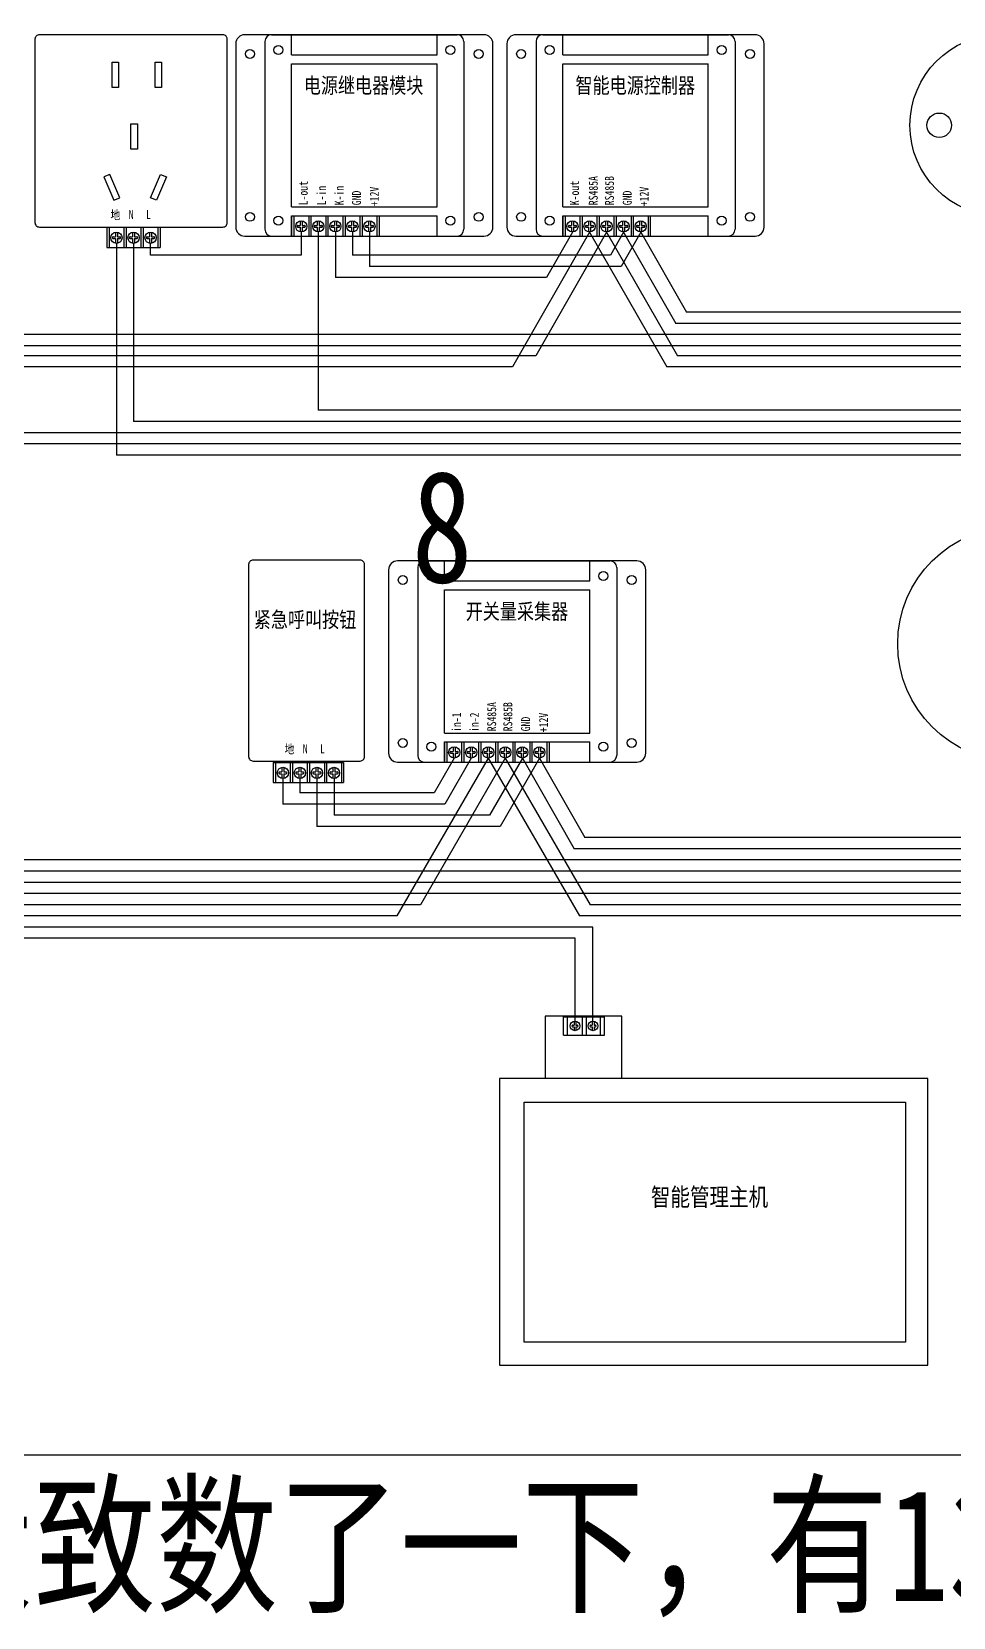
# Model space of a CAD drawing. Extents: x 1266371 to 2543862, y 307832 to 617203.
# Drawn here: x 1267226 to 1267639, y 308041 to 308750 of the extents above; entities that cross this region are included whole.
import ezdxf
from ezdxf.enums import TextEntityAlignment as Align

# ---------------------------------------------------------------- set-up
doc = ezdxf.new("R2010")
doc.units = 0
doc.header["$LTSCALE"] = 1000
doc.header["$MEASUREMENT"] = 0
doc.layers.get('0').update_dxf_attribs({"linetype": 'CONTINUOUS'})
doc.styles.add('-宋体', font='', dxfattribs={"width": 0.8})
doc.styles.get('-宋体').set_extended_font_data('SimSun')

msp = doc.modelspace()

# ---------------------------------------------------------------- linework, layer by layer
for p, q in [((1267330.68, 308746.09), (1267330.68, 308693.61)), ((1267333.68, 308749.09), (1267416.68, 308749.09)), ((1267342.68, 308740.09), (1267342.68, 308749.09)), ((1267407.68, 308740.09), (1267407.68, 308749.09)), ((1267419.68, 308746.09), (1267419.68, 308687.09)), ((1267451.94, 308746.09), (1267451.94, 308693.61)), ((1267454.94, 308749.09), (1267537.94, 308749.09)), ((1267463.94, 308740.09), (1267463.94, 308749.09)), ((1267528.94, 308740.09), (1267528.94, 308749.09)), ((1267540.94, 308746.09), (1267540.94, 308687.09)), ((1267342.68, 308740.09), (1267407.68, 308740.09)), ((1267463.94, 308740.09), (1267528.94, 308740.09)), ((1267342.68, 308672.09), (1267342.68, 308736.09)), ((1267342.68, 308736.09), (1267407.68, 308736.09)), ((1267407.68, 308672.09), (1267407.68, 308736.09)), ((1267463.94, 308672.09), (1267463.94, 308736.09)), ((1267463.94, 308736.09), (1267528.94, 308736.09)), ((1267528.94, 308672.09), (1267528.94, 308736.09)), ((1267330.68, 308721.12), (1267330.68, 308662.09)), ((1267419.68, 308720.69), (1267419.68, 308662.09)), ((1267451.94, 308721.12), (1267451.94, 308662.09)), ((1267540.94, 308720.69), (1267540.94, 308662.09)), ((1267342.68, 308672.09), (1267407.68, 308672.09)), ((1267342.68, 308659.09), (1267342.68, 308668.09)), ((1267342.68, 308668.09), (1267407.68, 308668.09)), ((1267342.68, 308668.09), (1267381.78, 308668.09)), ((1267342.68, 308668.09), (1267342.68, 308659.09)), ((1267343.68, 308668.09), (1267343.68, 308659.09)), ((1267350.3, 308668.09), (1267350.3, 308659.09)), ((1267351.3, 308668.09), (1267351.3, 308659.09)), ((1267357.92, 308668.09), (1267357.92, 308659.09)), ((1267358.92, 308668.09), (1267358.92, 308659.09)), ((1267365.54, 308668.09), (1267365.54, 308659.09)), ((1267366.54, 308668.09), (1267366.54, 308659.09)), ((1267373.16, 308668.09), (1267373.16, 308659.09)), ((1267374.16, 308668.09), (1267374.16, 308659.09)), ((1267380.78, 308668.09), (1267380.78, 308659.09)), ((1267381.78, 308668.09), (1267381.78, 308659.09)), ((1267407.68, 308659.09), (1267407.68, 308668.09)), ((1267463.94, 308672.09), (1267528.94, 308672.09)), ((1267463.94, 308659.09), (1267463.94, 308668.09)), ((1267463.94, 308668.09), (1267528.94, 308668.09)), ((1267463.94, 308668.09), (1267503.04, 308668.09)), ((1267463.94, 308668.09), (1267463.94, 308659.09)), ((1267464.94, 308668.09), (1267464.94, 308659.09)), ((1267471.56, 308668.09), (1267471.56, 308659.09)), ((1267472.56, 308668.09), (1267472.56, 308659.09)), ((1267479.18, 308668.09), (1267479.18, 308659.09)), ((1267480.18, 308668.09), (1267480.18, 308659.09)), ((1267486.8, 308668.09), (1267486.8, 308659.09)), ((1267487.8, 308668.09), (1267487.8, 308659.09)), ((1267494.42, 308668.09), (1267494.42, 308659.09)), ((1267495.42, 308668.09), (1267495.42, 308659.09)), ((1267502.04, 308668.09), (1267502.04, 308659.09)), ((1267503.04, 308668.09), (1267503.04, 308659.09)), ((1267528.94, 308659.09), (1267528.94, 308668.09)), ((1267260.04, 308662.99), (1267283.9, 308662.99)), ((1267260.04, 308662.99), (1267260.04, 308653.99)), ((1267261.04, 308662.99), (1267261.04, 308653.99)), ((1267263.9, 308660.78), (1267263.9, 308658.71)), ((1267264.8, 308660.79), (1267264.8, 308658.71)), ((1267267.66, 308662.99), (1267267.66, 308653.99)), ((1267268.66, 308662.99), (1267268.66, 308653.99)), ((1267271.52, 308660.78), (1267271.52, 308658.71)), ((1267272.42, 308660.79), (1267272.42, 308658.71)), ((1267275.28, 308662.99), (1267275.28, 308653.99)), ((1267276.28, 308662.99), (1267276.28, 308653.99)), ((1267279.14, 308660.78), (1267279.14, 308658.71)), ((1267280.04, 308660.79), (1267280.04, 308658.71)), ((1267282.9, 308662.99), (1267282.9, 308653.99)), ((1267283.9, 308662.99), (1267283.9, 308653.99)), ((1267345.52, 308663.81), (1267346.54, 308663.81)), ((1267345.52, 308663.03), (1267346.54, 308663.03)), ((1267346.54, 308665.88), (1267346.54, 308663.81)), ((1267346.54, 308663.03), (1267346.54, 308660.94)), ((1267346.99, 308660.89), (1267346.99, 308650.52)), ((1267347.43, 308665.88), (1267347.43, 308663.81)), ((1267347.43, 308663.81), (1267348.45, 308663.81)), ((1267347.43, 308663.03), (1267347.43, 308660.93)), ((1267347.43, 308663.03), (1267348.46, 308663.03)), ((1267353.14, 308663.81), (1267354.16, 308663.81)), ((1267353.14, 308663.03), (1267354.16, 308663.03)), ((1267354.16, 308665.88), (1267354.16, 308663.81)), ((1267354.16, 308663.03), (1267354.16, 308660.94)), ((1267354.6, 308660.89), (1267354.6, 308581.15)), ((1267355.05, 308665.88), (1267355.05, 308663.81)), ((1267355.05, 308663.81), (1267356.07, 308663.81)), ((1267355.05, 308663.03), (1267355.05, 308660.93)), ((1267355.05, 308663.03), (1267356.08, 308663.03)), ((1267360.76, 308663.81), (1267361.78, 308663.81)), ((1267360.76, 308663.03), (1267361.78, 308663.03)), ((1267361.78, 308665.88), (1267361.78, 308663.81)), ((1267361.78, 308663.03), (1267361.78, 308660.94)), ((1267362.67, 308665.88), (1267362.67, 308663.81)), ((1267362.67, 308663.81), (1267363.69, 308663.81)), ((1267362.67, 308663.03), (1267362.67, 308660.93)), ((1267362.67, 308663.03), (1267363.7, 308663.03)), ((1267368.38, 308663.81), (1267369.4, 308663.81)), ((1267368.38, 308663.03), (1267369.4, 308663.03)), ((1267369.4, 308665.88), (1267369.4, 308663.81)), ((1267369.4, 308663.03), (1267369.4, 308660.94)), ((1267370.29, 308665.88), (1267370.29, 308663.81)), ((1267370.29, 308663.81), (1267371.31, 308663.81)), ((1267370.29, 308663.03), (1267370.29, 308660.93)), ((1267370.29, 308663.03), (1267371.32, 308663.03)), ((1267376, 308663.81), (1267377.02, 308663.81)), ((1267376, 308663.03), (1267377.02, 308663.03)), ((1267377.02, 308665.88), (1267377.02, 308663.81)), ((1267377.02, 308663.03), (1267377.02, 308660.94)), ((1267377.91, 308665.88), (1267377.91, 308663.81)), ((1267377.91, 308663.81), (1267378.93, 308663.81)), ((1267377.91, 308663.03), (1267377.91, 308660.93)), ((1267377.91, 308663.03), (1267378.94, 308663.03)), ((1267466.78, 308663.81), (1267467.8, 308663.81)), ((1267466.78, 308663.03), (1267467.8, 308663.03)), ((1267467.8, 308665.88), (1267467.8, 308663.81)), ((1267467.8, 308663.03), (1267467.8, 308660.94)), ((1267468.7, 308665.88), (1267468.7, 308663.81)), ((1267468.7, 308663.81), (1267469.71, 308663.81)), ((1267468.7, 308663.03), (1267468.7, 308660.93)), ((1267468.7, 308663.03), (1267469.73, 308663.03)), ((1267474.4, 308663.81), (1267475.42, 308663.81)), ((1267474.4, 308663.03), (1267475.42, 308663.03)), ((1267475.42, 308665.88), (1267475.42, 308663.81)), ((1267475.42, 308663.03), (1267475.42, 308660.94)), ((1267476.32, 308665.88), (1267476.32, 308663.81)), ((1267476.32, 308663.81), (1267477.33, 308663.81)), ((1267476.32, 308663.03), (1267476.32, 308660.93)), ((1267476.32, 308663.03), (1267477.35, 308663.03)), ((1267482.02, 308663.81), (1267483.04, 308663.81)), ((1267482.02, 308663.03), (1267483.04, 308663.03)), ((1267483.04, 308665.88), (1267483.04, 308663.81)), ((1267483.04, 308663.03), (1267483.04, 308660.94)), ((1267483.94, 308665.88), (1267483.94, 308663.81)), ((1267483.94, 308663.81), (1267484.95, 308663.81)), ((1267483.94, 308663.03), (1267483.94, 308660.93)), ((1267483.94, 308663.03), (1267484.97, 308663.03)), ((1267489.64, 308663.81), (1267490.66, 308663.81)), ((1267489.64, 308663.03), (1267490.66, 308663.03)), ((1267490.66, 308665.88), (1267490.66, 308663.81)), ((1267490.66, 308663.03), (1267490.66, 308660.94)), ((1267491.56, 308665.88), (1267491.56, 308663.81)), ((1267491.56, 308663.81), (1267492.57, 308663.81)), ((1267491.56, 308663.03), (1267491.56, 308660.93)), ((1267491.56, 308663.03), (1267492.59, 308663.03)), ((1267497.26, 308663.81), (1267498.28, 308663.81)), ((1267497.26, 308663.03), (1267498.28, 308663.03)), ((1267498.28, 308665.88), (1267498.28, 308663.81)), ((1267498.28, 308663.03), (1267498.28, 308660.94)), ((1267499.18, 308665.88), (1267499.18, 308663.81)), ((1267499.18, 308663.81), (1267500.19, 308663.81)), ((1267499.18, 308663.03), (1267499.18, 308660.93)), ((1267499.18, 308663.03), (1267500.21, 308663.03)), ((1267260.04, 308653.99), (1267283.9, 308653.99)), ((1267262.88, 308658.71), (1267263.9, 308658.71)), ((1267262.88, 308657.93), (1267263.9, 308657.93)), ((1267263.9, 308657.93), (1267263.9, 308655.84)), ((1267264.37, 308655.8), (1267264.37, 308561.15)), ((1267264.8, 308658.71), (1267265.81, 308658.71)), ((1267264.8, 308657.93), (1267264.8, 308655.84)), ((1267264.8, 308657.93), (1267265.83, 308657.93)), ((1267270.5, 308658.71), (1267271.52, 308658.71)), ((1267270.5, 308657.93), (1267271.52, 308657.93)), ((1267271.52, 308657.93), (1267271.52, 308655.84)), ((1267271.97, 308655.8), (1267271.97, 308576.15)), ((1267272.42, 308658.71), (1267273.43, 308658.71)), ((1267272.42, 308657.93), (1267272.42, 308655.84)), ((1267272.42, 308657.93), (1267273.45, 308657.93)), ((1267278.12, 308658.71), (1267279.14, 308658.71)), ((1267278.12, 308657.93), (1267279.14, 308657.93)), ((1267279.14, 308657.93), (1267279.14, 308655.84)), ((1267279.6, 308650.52), (1267279.6, 308655.8)), ((1267280.04, 308658.71), (1267281.05, 308658.71)), ((1267280.04, 308657.93), (1267280.04, 308655.84)), ((1267280.04, 308657.93), (1267281.07, 308657.93)), ((1267333.68, 308659.09), (1267416.68, 308659.09)), ((1267342.68, 308659.09), (1267381.78, 308659.09)), ((1267454.94, 308659.09), (1267537.94, 308659.09)), ((1267463.94, 308659.09), (1267503.04, 308659.09)), ((1267346.99, 308650.52), (1267279.6, 308650.52)), ((1267891.57, 308576.15), (1267271.97, 308576.15)), ((1267897.89, 308581.15), (1267354.6, 308581.15)), ((1267884.81, 308571.15), (1266941.7, 308571.15)), ((1267878.51, 308566.15), (1266934.05, 308566.15)), ((1267868.51, 308561.15), (1267264.37, 308561.15)), ((1267399.04, 308510.84), (1267399.04, 308458.36)), ((1267402.04, 308513.84), (1267485.04, 308513.84)), ((1267411.04, 308504.84), (1267411.04, 308513.83)), ((1267476.04, 308504.84), (1267476.04, 308513.84)), ((1267488.04, 308510.84), (1267488.04, 308451.83)), ((1267411.04, 308504.84), (1267476.04, 308504.84)), ((1267411.04, 308436.84), (1267411.04, 308500.84)), ((1267411.04, 308500.84), (1267476.04, 308500.84)), ((1267476.04, 308436.84), (1267476.04, 308500.84)), ((1267399.04, 308485.86), (1267399.04, 308426.84)), ((1267488.04, 308485.44), (1267488.04, 308426.84)), ((1267411.04, 308436.84), (1267476.04, 308436.84)), ((1267411.04, 308423.83), (1267411.04, 308432.84)), ((1267411.04, 308432.84), (1267476.04, 308432.84)), ((1267411.04, 308432.84), (1267457.76, 308432.84)), ((1267411.04, 308432.84), (1267411.04, 308423.84)), ((1267411.04, 308432.84), (1267457.76, 308432.84)), ((1267411.04, 308432.84), (1267411.04, 308423.84)), ((1267412.04, 308432.84), (1267412.04, 308423.84)), ((1267412.04, 308432.84), (1267412.04, 308423.84)), ((1267418.66, 308432.84), (1267418.66, 308423.84)), ((1267418.66, 308432.84), (1267418.66, 308423.84)), ((1267419.66, 308432.84), (1267419.66, 308423.84)), ((1267419.66, 308432.84), (1267419.66, 308423.84)), ((1267426.28, 308432.84), (1267426.28, 308423.84)), ((1267426.28, 308432.84), (1267426.28, 308423.84)), ((1267427.28, 308432.84), (1267427.28, 308423.84)), ((1267427.28, 308432.84), (1267427.28, 308423.84)), ((1267433.9, 308432.84), (1267433.9, 308423.84)), ((1267433.9, 308432.84), (1267433.9, 308423.84)), ((1267434.9, 308432.84), (1267434.9, 308423.84)), ((1267434.9, 308432.84), (1267434.9, 308423.84)), ((1267441.52, 308432.84), (1267441.52, 308423.84)), ((1267441.52, 308432.84), (1267441.52, 308423.84)), ((1267442.52, 308432.84), (1267442.52, 308423.84)), ((1267442.52, 308432.84), (1267442.52, 308423.84)), ((1267449.14, 308432.84), (1267449.14, 308423.84)), ((1267449.14, 308432.84), (1267449.14, 308423.84)), ((1267450.14, 308432.84), (1267450.14, 308423.84)), ((1267450.14, 308432.84), (1267450.14, 308423.84)), ((1267456.76, 308432.84), (1267456.76, 308423.84)), ((1267456.76, 308432.84), (1267456.76, 308423.84)), ((1267457.76, 308432.84), (1267457.76, 308423.84)), ((1267457.76, 308432.84), (1267457.76, 308423.84)), ((1267476.04, 308423.83), (1267476.04, 308432.84)), ((1267413.87, 308428.55), (1267414.89, 308428.55)), ((1267413.87, 308428.55), (1267414.89, 308428.55)), ((1267413.87, 308427.78), (1267414.89, 308427.78)), ((1267413.87, 308427.78), (1267414.89, 308427.78)), ((1267414.89, 308430.63), (1267414.89, 308428.55)), ((1267414.89, 308430.63), (1267414.89, 308428.55)), ((1267414.89, 308427.78), (1267414.89, 308425.68)), ((1267414.89, 308427.78), (1267414.89, 308425.68)), ((1267415.79, 308430.63), (1267415.79, 308428.55)), ((1267415.79, 308430.63), (1267415.79, 308428.55)), ((1267415.79, 308428.55), (1267416.8, 308428.55)), ((1267415.79, 308428.55), (1267416.8, 308428.55)), ((1267415.79, 308427.78), (1267415.79, 308425.68)), ((1267415.79, 308427.78), (1267416.82, 308427.78)), ((1267415.79, 308427.78), (1267415.79, 308425.68)), ((1267415.79, 308427.78), (1267416.82, 308427.78)), ((1267421.49, 308428.55), (1267422.51, 308428.55)), ((1267421.49, 308428.55), (1267422.51, 308428.55)), ((1267421.49, 308427.78), (1267422.51, 308427.78)), ((1267421.49, 308427.78), (1267422.51, 308427.78)), ((1267422.51, 308430.63), (1267422.51, 308428.55)), ((1267422.51, 308430.63), (1267422.51, 308428.55)), ((1267422.51, 308427.78), (1267422.51, 308425.68)), ((1267422.51, 308427.78), (1267422.51, 308425.68)), ((1267423.41, 308430.63), (1267423.41, 308428.55)), ((1267423.41, 308430.63), (1267423.41, 308428.55)), ((1267423.41, 308428.55), (1267424.42, 308428.55)), ((1267423.41, 308428.55), (1267424.42, 308428.55)), ((1267423.41, 308427.78), (1267423.41, 308425.68)), ((1267423.41, 308427.78), (1267424.44, 308427.78)), ((1267423.41, 308427.78), (1267423.41, 308425.68)), ((1267423.41, 308427.78), (1267424.44, 308427.78)), ((1267429.11, 308428.55), (1267430.13, 308428.55)), ((1267429.11, 308428.55), (1267430.13, 308428.55)), ((1267429.11, 308427.78), (1267430.13, 308427.78)), ((1267429.11, 308427.78), (1267430.13, 308427.78)), ((1267430.13, 308430.63), (1267430.13, 308428.55)), ((1267430.13, 308430.63), (1267430.13, 308428.55)), ((1267430.13, 308427.78), (1267430.13, 308425.68)), ((1267430.13, 308427.78), (1267430.13, 308425.68)), ((1267431.03, 308430.63), (1267431.03, 308428.55)), ((1267431.03, 308430.63), (1267431.03, 308428.55)), ((1267431.03, 308428.55), (1267432.04, 308428.55)), ((1267431.03, 308428.55), (1267432.04, 308428.55)), ((1267431.03, 308427.78), (1267431.03, 308425.68)), ((1267431.03, 308427.78), (1267432.06, 308427.78)), ((1267431.03, 308427.78), (1267431.03, 308425.68)), ((1267431.03, 308427.78), (1267432.06, 308427.78)), ((1267436.73, 308428.55), (1267437.75, 308428.55)), ((1267436.73, 308428.55), (1267437.75, 308428.55)), ((1267436.73, 308427.78), (1267437.75, 308427.78)), ((1267436.73, 308427.78), (1267437.75, 308427.78)), ((1267437.75, 308430.63), (1267437.75, 308428.55)), ((1267437.75, 308430.63), (1267437.75, 308428.55)), ((1267437.75, 308427.78), (1267437.75, 308425.68)), ((1267437.75, 308427.78), (1267437.75, 308425.68)), ((1267438.65, 308430.63), (1267438.65, 308428.55)), ((1267438.65, 308430.63), (1267438.65, 308428.55)), ((1267438.65, 308428.55), (1267439.66, 308428.55)), ((1267438.65, 308428.55), (1267439.66, 308428.55)), ((1267438.65, 308427.78), (1267438.65, 308425.68)), ((1267438.65, 308427.78), (1267439.68, 308427.78)), ((1267438.65, 308427.78), (1267438.65, 308425.68)), ((1267438.65, 308427.78), (1267439.68, 308427.78)), ((1267444.35, 308428.55), (1267445.37, 308428.55)), ((1267444.35, 308428.55), (1267445.37, 308428.55)), ((1267444.35, 308427.78), (1267445.37, 308427.78)), ((1267444.35, 308427.78), (1267445.37, 308427.78)), ((1267445.37, 308430.63), (1267445.37, 308428.55)), ((1267445.37, 308430.63), (1267445.37, 308428.55)), ((1267445.37, 308427.78), (1267445.37, 308425.68)), ((1267445.37, 308427.78), (1267445.37, 308425.68)), ((1267446.27, 308430.63), (1267446.27, 308428.55)), ((1267446.27, 308430.63), (1267446.27, 308428.55)), ((1267446.27, 308428.55), (1267447.28, 308428.55)), ((1267446.27, 308428.55), (1267447.28, 308428.55)), ((1267446.27, 308427.78), (1267446.27, 308425.68)), ((1267446.27, 308427.78), (1267447.3, 308427.78)), ((1267446.27, 308427.78), (1267446.27, 308425.68)), ((1267446.27, 308427.78), (1267447.3, 308427.78)), ((1267451.97, 308428.55), (1267452.99, 308428.55)), ((1267451.97, 308428.55), (1267452.99, 308428.55)), ((1267451.97, 308427.78), (1267452.99, 308427.78)), ((1267451.97, 308427.78), (1267452.99, 308427.78)), ((1267452.99, 308430.63), (1267452.99, 308428.55)), ((1267452.99, 308430.63), (1267452.99, 308428.55)), ((1267452.99, 308427.78), (1267452.99, 308425.68)), ((1267452.99, 308427.78), (1267452.99, 308425.68)), ((1267453.89, 308430.63), (1267453.89, 308428.55)), ((1267453.89, 308430.63), (1267453.89, 308428.55)), ((1267453.89, 308428.55), (1267454.9, 308428.55)), ((1267453.89, 308428.55), (1267454.9, 308428.55)), ((1267453.89, 308427.78), (1267453.89, 308425.68)), ((1267453.89, 308427.78), (1267454.92, 308427.78)), ((1267453.89, 308427.78), (1267453.89, 308425.68)), ((1267453.89, 308427.78), (1267454.92, 308427.78)), ((1267334.45, 308423.71), (1267365.93, 308423.71)), ((1267334.45, 308423.71), (1267334.45, 308414.71)), ((1267335.45, 308423.71), (1267335.45, 308414.71)), ((1267337.28, 308419.43), (1267338.3, 308419.43)), ((1267337.28, 308418.65), (1267338.3, 308418.65)), ((1267338.3, 308421.5), (1267338.3, 308419.43)), ((1267338.3, 308418.65), (1267338.3, 308416.56)), ((1267339.2, 308421.5), (1267339.2, 308419.43)), ((1267339.2, 308419.43), (1267340.21, 308419.43)), ((1267339.2, 308418.65), (1267339.2, 308416.55)), ((1267339.2, 308418.65), (1267340.23, 308418.65)), ((1267342.07, 308423.71), (1267342.07, 308414.71)), ((1267343.07, 308423.71), (1267343.07, 308414.71)), ((1267344.9, 308419.43), (1267345.92, 308419.43)), ((1267344.9, 308418.65), (1267345.92, 308418.65)), ((1267345.92, 308421.5), (1267345.92, 308419.43)), ((1267345.92, 308418.65), (1267345.92, 308416.56)), ((1267346.82, 308421.5), (1267346.82, 308419.43)), ((1267346.82, 308419.43), (1267347.83, 308419.43)), ((1267346.82, 308418.65), (1267346.82, 308416.55)), ((1267346.82, 308418.65), (1267347.85, 308418.65)), ((1267349.69, 308423.71), (1267349.69, 308414.71)), ((1267350.69, 308423.71), (1267350.69, 308414.71)), ((1267352.52, 308419.43), (1267353.54, 308419.43)), ((1267352.52, 308418.65), (1267353.54, 308418.65)), ((1267353.54, 308421.5), (1267353.54, 308419.43)), ((1267353.54, 308418.65), (1267353.54, 308416.56)), ((1267354.44, 308421.5), (1267354.44, 308419.43)), ((1267354.44, 308419.43), (1267355.45, 308419.43)), ((1267354.44, 308418.65), (1267354.44, 308416.55)), ((1267354.44, 308418.65), (1267355.47, 308418.65)), ((1267357.31, 308423.71), (1267357.31, 308414.71)), ((1267358.31, 308423.71), (1267358.31, 308414.71)), ((1267360.14, 308419.43), (1267361.16, 308419.43)), ((1267360.14, 308418.65), (1267361.16, 308418.65)), ((1267361.16, 308421.5), (1267361.16, 308419.43)), ((1267361.16, 308418.65), (1267361.16, 308416.56)), ((1267362.06, 308421.5), (1267362.06, 308419.43)), ((1267362.06, 308419.43), (1267363.07, 308419.43)), ((1267362.06, 308418.65), (1267362.06, 308416.55)), ((1267362.06, 308418.65), (1267363.09, 308418.65)), ((1267364.93, 308423.71), (1267364.93, 308414.71)), ((1267365.93, 308423.71), (1267365.93, 308414.71)), ((1267402.04, 308423.84), (1267485.04, 308423.84)), ((1267411.04, 308423.84), (1267457.76, 308423.84)), ((1267411.04, 308423.84), (1267457.76, 308423.84)), ((1267334.45, 308414.71), (1267365.93, 308414.71)), ((1267464.16, 308301.78), (1267464.16, 308309.97)), ((1267464.17, 308309.97), (1267482.56, 308309.97)), ((1267466.01, 308301.78), (1267466.01, 308309.97)), ((1267468.41, 308306.24), (1267468.93, 308306.24)), ((1267468.41, 308305.47), (1267468.93, 308305.47)), ((1267468.93, 308307.93), (1267468.93, 308306.24)), ((1267468.93, 308305.47), (1267468.93, 308303.76)), ((1267469.82, 308307.93), (1267469.82, 308306.24)), ((1267469.82, 308306.24), (1267470.34, 308306.24)), ((1267469.82, 308305.47), (1267469.82, 308303.76)), ((1267469.82, 308305.47), (1267470.36, 308305.47)), ((1267472.73, 308301.78), (1267472.73, 308309.97)), ((1267474.53, 308301.78), (1267474.53, 308309.97)), ((1267476.46, 308306.24), (1267476.98, 308306.24)), ((1267476.46, 308305.47), (1267476.98, 308305.47)), ((1267476.98, 308307.93), (1267476.98, 308306.24)), ((1267476.98, 308305.47), (1267476.98, 308303.76)), ((1267477.88, 308307.93), (1267477.88, 308306.24)), ((1267477.88, 308306.24), (1267478.39, 308306.24)), ((1267477.88, 308305.47), (1267477.88, 308303.76)), ((1267477.88, 308305.47), (1267478.41, 308305.47)), ((1267480.76, 308301.78), (1267480.76, 308309.97)), ((1267482.56, 308301.78), (1267482.56, 308309.97)), ((1267464.17, 308301.78), (1267482.56, 308301.78))]:
    msp.add_line(p, q)
at = {"color": 1}
for p, q in [((1267362.23, 308660.89), (1267362.23, 308640.54)), ((1267369.86, 308660.89), (1267369.86, 308650.54)), ((1267377.48, 308660.89), (1267377.48, 308645.54)), ((1267475.9, 308660.89), (1267441.36, 308600.54)), ((1267483.51, 308660.89), (1267451.82, 308605.54)), ((1267468.25, 308660.89), (1267456.6, 308640.54)), ((1267475.9, 308660.89), (1267510.45, 308600.54)), ((1267483.51, 308660.89), (1267515.2, 308605.54)), ((1267491.12, 308660.89), (1267485.19, 308650.54)), ((1267498.76, 308660.89), (1267489.97, 308645.54)), ((1267491.12, 308660.89), (1267514.49, 308620.04)), ((1267498.76, 308660.89), (1267519.27, 308625.04)), ((1267485.19, 308650.54), (1267369.86, 308650.54)), ((1267489.97, 308645.54), (1267377.48, 308645.54)), ((1267456.6, 308640.54), (1267362.23, 308640.54)), ((1268162.56, 308625.04), (1267519.27, 308625.04)), ((1268153.07, 308620.04), (1267514.49, 308620.04)), ((1268134.06, 308610.04), (1267114.87, 308610.04)), ((1268143.46, 308615.04), (1267119.59, 308615.04)), ((1267451.82, 308605.54), (1267109.81, 308605.54)), ((1267756.35, 308605.54), (1267515.2, 308605.54)), ((1267441.36, 308600.54), (1267105.04, 308600.54)), ((1267745.89, 308600.54), (1267510.45, 308600.54)), ((1267430.59, 308425.64), (1267389.76, 308355.07)), ((1267438.21, 308425.64), (1267400.28, 308360.07)), ((1267415.38, 308425.64), (1267406.46, 308410.05)), ((1267422.97, 308425.64), (1267411.19, 308405.06)), ((1267430.59, 308425.64), (1267471.41, 308355.07)), ((1267445.83, 308425.64), (1267431.19, 308400.05)), ((1267453.46, 308425.64), (1267435.95, 308395.06)), ((1267438.21, 308425.65), (1267476.15, 308360.07)), ((1267445.83, 308425.64), (1267469.05, 308385.07)), ((1267453.46, 308425.64), (1267473.81, 308390.07)), ((1267338.77, 308416.51), (1267338.77, 308405.06)), ((1267346.39, 308416.51), (1267346.39, 308410.06)), ((1267353.99, 308416.51), (1267353.99, 308395.06)), ((1267361.62, 308416.51), (1267361.62, 308400.06)), ((1267411.19, 308405.06), (1267338.77, 308405.06)), ((1267406.46, 308410.05), (1267346.39, 308410.06)), ((1267431.19, 308400.05), (1267361.62, 308400.06)), ((1267435.95, 308395.06), (1267353.99, 308395.06)), ((1268162.55, 308390.07), (1267473.81, 308390.07)), ((1268153.12, 308385.07), (1267469.05, 308385.07)), ((1268143.61, 308380.07), (1267211.54, 308380.07)), ((1268124.54, 308370.07), (1267088.49, 308370.07)), ((1268134.19, 308375.07), (1267206.68, 308375.07)), ((1268115.12, 308365.07), (1267083.78, 308365.07)), ((1267389.76, 308355.07), (1267159.82, 308355.07)), ((1267400.28, 308360.07), (1267164.58, 308360.07)), ((1267731.69, 308355.07), (1267471.41, 308355.07)), ((1267742.19, 308360.07), (1267476.15, 308360.07)), ((1267477.42, 308350.07), (1267126.27, 308350.07)), ((1267477.42, 308307.98), (1267477.42, 308350.07)), ((1267469.39, 308345.07), (1267118.63, 308345.07)), ((1267469.39, 308307.98), (1267469.39, 308345.07))]:
    msp.add_line(p, q, dxfattribs=at)
for points in [[(1266784.74, 308114.1), (1268284.74, 308114.1), (1268284.74, 309034.1), (1266784.74, 309034.1)], [(1267262.45, 308736.81), (1267265.33, 308736.81), (1267265.33, 308725.45), (1267262.45, 308725.45)], [(1267281.63, 308736.81), (1267284.51, 308736.81), (1267284.51, 308725.45), (1267281.63, 308725.45)], [(1267270.81, 308709.27), (1267273.69, 308709.27), (1267273.69, 308697.91), (1267270.81, 308697.91)], [(1267261.36, 308686.68), (1267258.71, 308685.55), (1267263.17, 308675.1), (1267265.81, 308676.22)], [(1267284.09, 308686.68), (1267286.74, 308685.55), (1267282.29, 308675.1), (1267279.64, 308676.22)], [(1267456.04, 308282.45), (1267490.33, 308282.45), (1267490.33, 308310.27), (1267456.04, 308310.27)], [(1267435.66, 308154.1), (1267627.12, 308154.1), (1267627.12, 308282.37), (1267435.66, 308282.37)]]:
    msp.add_lwpolyline(points, close=True)
for points in [[(1267229.92, 308663.11), (1267311.92, 308663.11, 0.414214), (1267313.92, 308665.11), (1267313.92, 308747.11, 0.414214), (1267311.92, 308749.11), (1267229.92, 308749.11, 0.414214), (1267227.92, 308747.11), (1267227.92, 308665.11, 0.414214)], [(1267321.68, 308659.09), (1267428.68, 308659.09, 0.414214), (1267432.68, 308663.09), (1267432.68, 308745.09, 0.414214), (1267428.68, 308749.09), (1267321.68, 308749.09, 0.414214), (1267317.68, 308745.09), (1267317.68, 308663.09, 0.414214)], [(1267442.94, 308659.09), (1267549.94, 308659.09, 0.414214), (1267553.94, 308663.09), (1267553.94, 308745.09, 0.414214), (1267549.94, 308749.09), (1267442.94, 308749.09, 0.414214), (1267438.94, 308745.09), (1267438.94, 308663.09, 0.414214)], [(1267325.43, 308424.33), (1267373.3, 308424.33, 0.414214), (1267375.3, 308426.33), (1267375.3, 308512.19, 0.414214), (1267373.3, 308514.19), (1267325.43, 308514.19, 0.414214), (1267323.43, 308512.19), (1267323.43, 308426.33, 0.414214)], [(1267390.04, 308423.83), (1267497.04, 308423.83, 0.414214), (1267501.04, 308427.83), (1267501.04, 308509.83, 0.414214), (1267497.04, 308513.83), (1267390.04, 308513.83, 0.414214), (1267386.04, 308509.83), (1267386.04, 308427.83, 0.414214)]]:
    msp.add_lwpolyline(points, format="xyb", close=True)
msp.add_lwpolyline([(1267446.62, 308271.8), (1267617.15, 308271.8), (1267617.15, 308164.39), (1267446.62, 308164.39)], close=True, dxfattribs=at)
at = {"color": 7}
for centre, radius in [((1267659.63, 308708.62), 40.51), ((1267632.24, 308708.62), 5.49)]:
    msp.add_circle(centre, radius, dxfattribs=at)
for centre, radius in [((1267324.02, 308740.53), 2), ((1267336.78, 308742.3), 2), ((1267413.68, 308742.3), 2), ((1267426.35, 308740.53), 2), ((1267445.29, 308740.53), 2), ((1267458.05, 308742.3), 2), ((1267534.94, 308742.3), 2), ((1267547.61, 308740.53), 2), ((1267324.02, 308667.67), 2), ((1267336.78, 308665.98), 2), ((1267413.68, 308665.98), 2), ((1267426.35, 308667.67), 2), ((1267445.29, 308667.67), 2), ((1267458.05, 308665.98), 2), ((1267534.94, 308665.98), 2), ((1267547.61, 308667.67), 2), ((1267264.35, 308658.31), 2.51), ((1267271.97, 308658.31), 2.51), ((1267279.59, 308658.31), 2.51), ((1267346.99, 308663.41), 2.51), ((1267354.61, 308663.41), 2.51), ((1267362.23, 308663.41), 2.51), ((1267369.85, 308663.41), 2.51), ((1267377.47, 308663.41), 2.51), ((1267468.25, 308663.41), 2.51), ((1267475.87, 308663.41), 2.51), ((1267483.49, 308663.41), 2.51), ((1267491.11, 308663.41), 2.51), ((1267498.73, 308663.41), 2.51), ((1267666.15, 308476.67), 52.5), ((1267392.38, 308505.27), 2), ((1267405.14, 308507.05), 2), ((1267482.03, 308507.05), 2), ((1267494.7, 308505.27), 2), ((1267392.38, 308432.42), 2), ((1267405.14, 308430.73), 2), ((1267482.03, 308430.73), 2), ((1267494.7, 308432.42), 2), ((1267415.35, 308428.16), 2.51), ((1267415.35, 308428.16), 2.51), ((1267422.97, 308428.16), 2.51), ((1267422.97, 308428.16), 2.51), ((1267430.59, 308428.16), 2.51), ((1267430.59, 308428.16), 2.51), ((1267438.21, 308428.16), 2.51), ((1267438.21, 308428.16), 2.51), ((1267445.83, 308428.16), 2.51), ((1267445.83, 308428.16), 2.51), ((1267453.45, 308428.16), 2.51), ((1267453.45, 308428.16), 2.51), ((1267338.75, 308419.03), 2.51), ((1267346.37, 308419.03), 2.51), ((1267353.99, 308419.03), 2.51), ((1267361.61, 308419.03), 2.51), ((1267469.38, 308305.85), 2.13), ((1267477.43, 308305.85), 2.13)]:
    msp.add_circle(centre, radius)
for centre, radius, start, end in [((1267333.68, 308746.09), 3, 90, 180), ((1267416.68, 308746.09), 3, 0, 90), ((1267454.94, 308746.09), 3, 90, 180), ((1267537.94, 308746.09), 3, 0, 90), ((1267333.68, 308662.09), 3, 180, 270), ((1267345.5, 308663.42), 0.388, 88.02656, 271.77366), ((1267348.46, 308663.42), 0.388, 268.22634, 91.97344), ((1267353.12, 308663.42), 0.388, 88.02656, 271.77366), ((1267356.08, 308663.42), 0.388, 268.22634, 91.97344), ((1267360.74, 308663.42), 0.388, 88.02656, 271.77366), ((1267363.7, 308663.42), 0.388, 268.22634, 91.97344), ((1267368.36, 308663.42), 0.388, 88.02656, 271.77366), ((1267371.32, 308663.42), 0.388, 268.22634, 91.97344), ((1267375.98, 308663.42), 0.388, 88.02656, 271.77366), ((1267378.94, 308663.42), 0.388, 268.22634, 91.97344), ((1267416.68, 308662.09), 3, 270, 0), ((1267454.94, 308662.09), 3, 180, 270), ((1267466.77, 308663.42), 0.388, 88.02656, 271.77366), ((1267469.73, 308663.42), 0.388, 268.22634, 91.97344), ((1267474.39, 308663.42), 0.388, 88.02656, 271.77366), ((1267477.35, 308663.42), 0.388, 268.22634, 91.97344), ((1267482.01, 308663.42), 0.388, 88.02656, 271.77366), ((1267484.97, 308663.42), 0.388, 268.22634, 91.97344), ((1267489.63, 308663.42), 0.388, 88.02656, 271.77366), ((1267492.59, 308663.42), 0.388, 268.22634, 91.97344), ((1267497.25, 308663.42), 0.388, 88.02656, 271.77366), ((1267500.21, 308663.42), 0.388, 268.22634, 91.97344), ((1267537.94, 308662.09), 3, 270, 0), ((1267262.87, 308658.32), 0.388, 88.02656, 271.77366), ((1267265.83, 308658.32), 0.388, 268.22634, 91.97344), ((1267270.49, 308658.32), 0.388, 88.02656, 271.77366), ((1267273.45, 308658.32), 0.388, 268.22634, 91.97344), ((1267278.11, 308658.32), 0.388, 88.02656, 271.77366), ((1267281.07, 308658.32), 0.388, 268.22634, 91.97344), ((1267402.04, 308510.84), 3, 90, 180), ((1267485.04, 308510.84), 3, 0, 90), ((1267402.04, 308426.84), 3, 180, 270), ((1267413.86, 308428.17), 0.388, 88.02656, 271.77366), ((1267413.86, 308428.17), 0.388, 88.02656, 271.77366), ((1267416.82, 308428.17), 0.388, 268.22634, 91.97344), ((1267416.82, 308428.17), 0.388, 268.22634, 91.97344), ((1267421.48, 308428.17), 0.388, 88.02656, 271.77366), ((1267421.48, 308428.17), 0.388, 88.02656, 271.77366), ((1267424.44, 308428.17), 0.388, 268.22634, 91.97344), ((1267424.44, 308428.17), 0.388, 268.22634, 91.97344), ((1267429.1, 308428.17), 0.388, 88.02656, 271.77366), ((1267429.1, 308428.17), 0.388, 88.02656, 271.77366), ((1267432.06, 308428.17), 0.388, 268.22634, 91.97344), ((1267432.06, 308428.17), 0.388, 268.22634, 91.97344), ((1267436.72, 308428.17), 0.388, 88.02656, 271.77366), ((1267436.72, 308428.17), 0.388, 88.02656, 271.77366), ((1267439.68, 308428.17), 0.388, 268.22634, 91.97344), ((1267439.68, 308428.17), 0.388, 268.22634, 91.97344), ((1267444.34, 308428.17), 0.388, 88.02656, 271.77366), ((1267444.34, 308428.17), 0.388, 88.02656, 271.77366), ((1267447.3, 308428.17), 0.388, 268.22634, 91.97344), ((1267447.3, 308428.17), 0.388, 268.22634, 91.97344), ((1267451.96, 308428.17), 0.388, 88.02656, 271.77366), ((1267451.96, 308428.17), 0.388, 88.02656, 271.77366), ((1267454.92, 308428.17), 0.388, 268.22634, 91.97344), ((1267454.92, 308428.17), 0.388, 268.22634, 91.97344), ((1267485.04, 308426.84), 3, 270, 0), ((1267337.27, 308419.04), 0.388, 88.02656, 271.77366), ((1267340.23, 308419.04), 0.388, 268.22634, 91.97344), ((1267344.89, 308419.04), 0.388, 88.02656, 271.77366), ((1267347.85, 308419.04), 0.388, 268.22634, 91.97344), ((1267352.51, 308419.04), 0.388, 88.02656, 271.77366), ((1267355.47, 308419.04), 0.388, 268.22634, 91.97344), ((1267360.13, 308419.04), 0.388, 88.02656, 271.77366), ((1267363.09, 308419.04), 0.388, 268.22634, 91.97344), ((1267468.39, 308305.86), 0.388, 88.02656, 271.77366), ((1267470.35, 308305.86), 0.388, 268.22634, 91.97344), ((1267476.45, 308305.86), 0.388, 88.02656, 271.77366), ((1267478.4, 308305.86), 0.388, 268.22634, 91.97344)]:
    msp.add_arc(centre, radius, start, end)

# ---------------------------------------------------------------- texts
at = {"style": '-宋体', "width": 0.8}
for s, height, p in [('电源继电器模块', 7, (1267374.83, 308726.59)), ('智能电源控制器', 7, (1267496.32, 308726.59)), ('地', 4, (1267263.86, 308668.7)), ('N', 4, (1267270.93, 308668.7)), ('L', 4, (1267278.63, 308668.7)), ('8', 50, (1267409.99, 308528.78)), ('紧急呼叫按钮', 7, (1267348.66, 308487.7)), ('开关量采集器', 7, (1267443.42, 308491.34)), ('地', 4, (1267341.69, 308429.83)), ('N', 4, (1267348.75, 308429.83)), ('L', 4, (1267356.46, 308429.83)), ('智能管理主机', 8, (1267529.53, 308229.53)), ('大致数了一下，有130多条导线', 50, (1267541.01, 308073.77))]:
    msp.add_text(s, height=height, dxfattribs=at).set_placement(p, align=Align.MIDDLE)
for s, p in [('L-out', (1267347.91, 308678.28)), ('L-in', (1267355.88, 308677.17)), ('K-in', (1267363.84, 308677.17)), ('+12V', (1267379.65, 308676.79)), ('K-out', (1267469.18, 308678.31)), ('RS485A', (1267477.55, 308679.39)), ('RS485B', (1267484.77, 308679.39)), ('+12V', (1267500.27, 308676.79)), ('GND', (1267371.65, 308676.12)), ('GND', (1267492.74, 308676.12)), ('RS485A', (1267432.12, 308444.14)), ('RS485B', (1267439.34, 308444.14)), ('in-1', (1267416.27, 308441.66)), ('in-2', (1267424.24, 308441.66)), ('GND', (1267447.3, 308440.86)), ('+12V', (1267455.3, 308441.54))]:
    msp.add_text(s, height=4, rotation=90, dxfattribs=at).set_placement(p, align=Align.MIDDLE)

doc.saveas('drawing.dxf')
